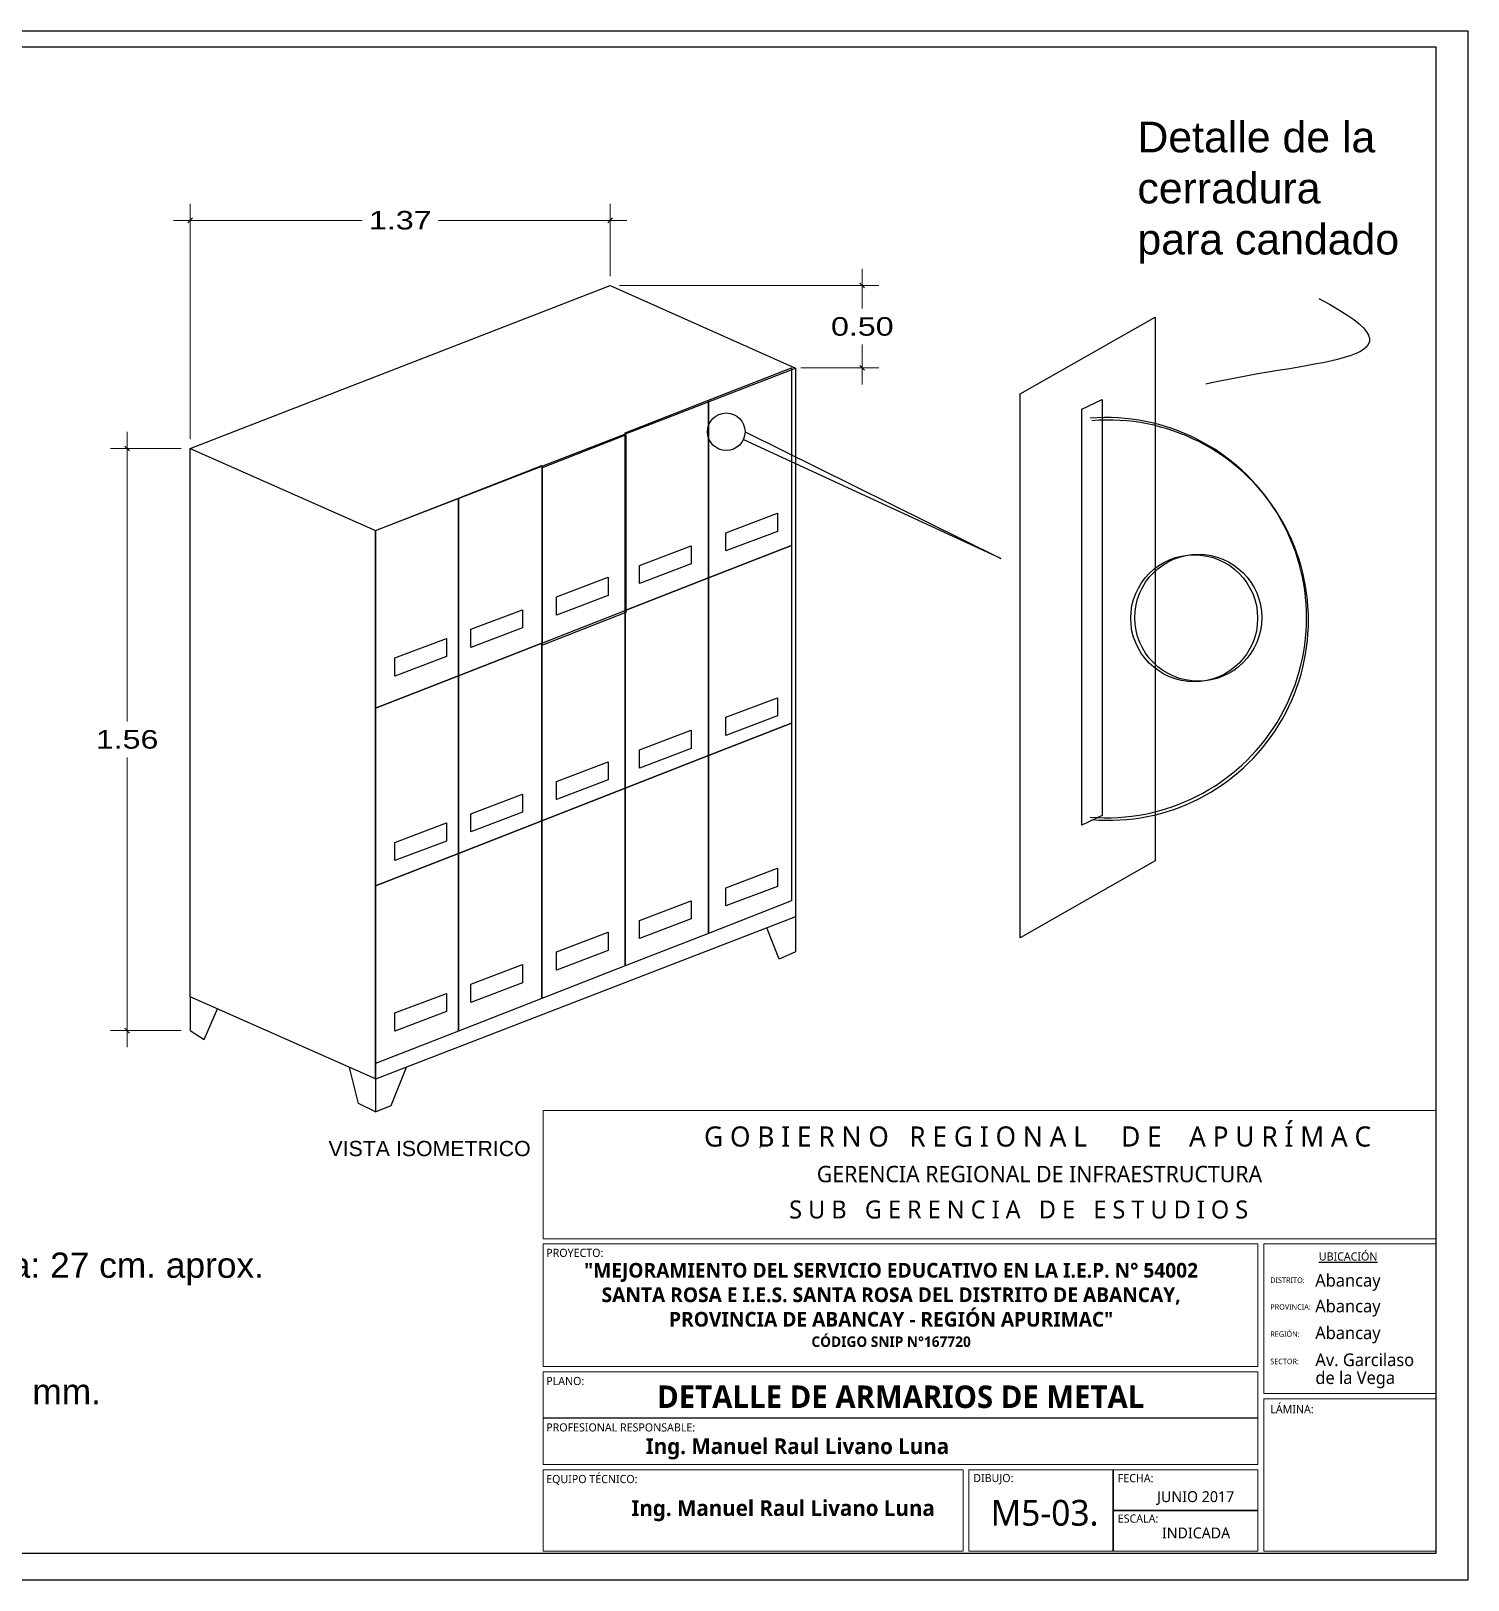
# Model space of a CAD drawing. Header units: inches. Extents: x 2.8 to 12, y 0.4 to 15.1.
# Drawn here: x 8.031 to 11.913, y 10.925 to 15.11 of the extents above; entities that cross this region are included whole.
import ezdxf

# ---------------------------------------------------------------- set-up
doc = ezdxf.new("R2010")
doc.units = ezdxf.units.IN
doc.header["$MEASUREMENT"] = 0
doc.layers.add('LINEAS_IND.', color=252, linetype='Continuous', lineweight=5)
doc.layers.add('MEMBRETE', color=7, linetype='Continuous')
doc.layers.add('PDF_Texto', color=7, linetype='Continuous')
doc.styles.add('Generales', font='trebuc.ttf', dxfattribs={"height": 0.1})
doc.styles.add('PDF Arial', font='arial.ttf')
doc.styles.add('Santa Rosa 1 50', font='trebuc.ttf')
doc.styles.get("Standard").update_dxf_attribs({"font": 'arial.ttf'})
doc.styles.add('TM-DIM', font='GOTHIC.TTF', dxfattribs={"width": 1.3})
doc.dimstyles.new('TM-25-4', dxfattribs={"dimscale": 0.25, "dimtxt": 0.2, "dimasz": 0.051, "dimexe": 0.18, "dimexo": 0.1, "dimgap": 0.09, "dimtad": 0, "dimtih": 1, "dimtoh": 1, "dimzin": 4, "dimdsep": 46, "dimtxsty": 'TM-DIM', "dimblk": 'OBLIQUE', "dimcen": 0.05, "dimdle": 0.18, "dimclrd": 1, "dimclre": 1, "dimclrt": 7, "dimadec": 0, "dimazin": 0, "dimtfac": 1, "dimtix": 1, "dimtmove": 2, "dimatfit": 3, "dimldrblk": 'OBLIQUE', "dimfxl": 1, "dimtolj": 1, "dimtzin": 4, "dimlwd": 0, "dimlwe": 0, "dimarcsym": 0})

# ---------------------------------------------------------------- blocks, each defined once
blk = doc.blocks.new('_Oblique')
at = {"color": 0, "linetype": 'ByBlock', "lineweight": -2}
blk.add_line((-0.5, -0.5), (0.5, 0.5), dxfattribs=at)
blk = doc.blocks.new('*D25')
at = {"color": 1, "lineweight": 0, "transparency": 16777216}
for p, q in [((8.2908, 14.0269), (8.2908, 13.2442)), ((8.4365, 13.9819), (8.2458, 13.9819)), ((8.2908, 12.364), (8.2908, 13.1467)), ((8.4365, 12.409), (8.2458, 12.409))]:
    blk.add_line(p, q, dxfattribs=at)
at = {"layer": 'Defpoints', "color": 0, "transparency": 16777216}
for p in [(8.4615, 13.9819), (8.2908, 12.409), (8.4615, 12.409)]:
    blk.add_point(p, dxfattribs=at)
at = {"color": 1, "lineweight": 0, "transparency": 16777216, "xscale": 0.01275, "yscale": 0.01275, "zscale": 0.01275}
for p, rotation in [((8.2908, 13.9819), 90), ((8.2908, 12.409), 270)]:
    blk.add_blockref('_Oblique', p, dxfattribs=dict(at, rotation=rotation))
at = {"color": 7, "transparency": 16777216, "insert": (8.2908, 13.1955), "char_height": 0.05, "attachment_point": 5, "style": 'TM-DIM'}
blk.add_mtext('\\A1;1.56', dxfattribs=at)
blk = doc.blocks.new('*D26')
at = {"color": 1, "lineweight": 0, "transparency": 16777216}
for p, q in [((8.4615, 14.0069), (8.4615, 14.6431)), ((9.5961, 14.4474), (9.5961, 14.6431)), ((8.4165, 14.5981), (8.9262, 14.5981)), ((9.6411, 14.5981), (9.1314, 14.5981))]:
    blk.add_line(p, q, dxfattribs=at)
at = {"layer": 'Defpoints', "color": 0, "transparency": 16777216}
for p in [(9.5961, 14.5981), (9.5961, 14.4224), (8.4615, 13.9819)]:
    blk.add_point(p, dxfattribs=at)
at = {"color": 1, "lineweight": 0, "transparency": 16777216, "xscale": 0.01275, "yscale": 0.01275, "zscale": 0.01275, "rotation": 180}
blk.add_blockref('_Oblique', (8.4615, 14.5981), dxfattribs=at)
at = {"color": 1, "lineweight": 0, "transparency": 16777216, "xscale": 0.01275, "yscale": 0.01275, "zscale": 0.01275}
blk.add_blockref('_Oblique', (9.5961, 14.5981), dxfattribs=at)
at = {"color": 7, "transparency": 16777216, "insert": (9.0288, 14.5981), "char_height": 0.05, "attachment_point": 5, "style": 'TM-DIM'}
blk.add_mtext('\\A1;1.37', dxfattribs=at)
blk = doc.blocks.new('*D28')
at = {"color": 1, "lineweight": 0, "transparency": 16777216}
for p, q in [((10.2769, 14.4674), (10.2769, 14.3599)), ((9.6211, 14.4224), (10.3219, 14.4224)), ((10.2769, 14.1549), (10.2769, 14.2624)), ((10.1109, 14.1999), (10.3219, 14.1999))]:
    blk.add_line(p, q, dxfattribs=at)
at = {"layer": 'Defpoints', "color": 0, "transparency": 16777216}
for p in [(9.5961, 14.4224), (10.0859, 14.1999), (10.2769, 14.1999)]:
    blk.add_point(p, dxfattribs=at)
at = {"color": 1, "lineweight": 0, "transparency": 16777216, "xscale": 0.01275, "yscale": 0.01275, "zscale": 0.01275}
for p, rotation in [((10.2769, 14.4224), 90), ((10.2769, 14.1999), 270)]:
    blk.add_blockref('_Oblique', p, dxfattribs=dict(at, rotation=rotation))
at = {"color": 7, "transparency": 16777216, "insert": (10.2769, 14.3111), "char_height": 0.05, "attachment_point": 5, "style": 'TM-DIM'}
blk.add_mtext('\\A1;0.50', dxfattribs=at)

msp = doc.modelspace()

# ---------------------------------------------------------------- linework, layer by layer
at = {"color": 5}
for p, q in [((8.4615, 13.9819), (9.5961, 14.4224)), ((9.5961, 14.4224), (10.0968, 14.1988)), ((9.9601, 14.027), (10.6514, 13.6847)), ((10.6514, 13.6847), (9.9555, 14.0058)), ((10.0519, 12.6022), (10.0191, 12.6868)), ((10.0968, 12.7168), (10.0968, 12.6222)), ((10.0968, 12.6222), (10.0519, 12.6022)), ((8.4615, 12.5005), (8.4615, 12.409)), ((8.499, 12.3853), (8.5355, 12.4676)), ((8.4615, 12.409), (8.499, 12.3853)), ((8.9155, 12.2119), (8.8915, 12.3096)), ((9.0038, 12.2071), (9.0453, 12.3104)), ((8.9615, 12.278), (8.9615, 12.1901)), ((8.9615, 12.1901), (8.9155, 12.2119)), ((8.9615, 12.1901), (9.0038, 12.2071))]:
    msp.add_line(p, q, dxfattribs=at)
for points in [[(2.8439, 15.1096), (11.9131, 15.1096), (11.9131, 10.9249), (2.8439, 10.9249)], [(2.8876, 15.0665), (11.8259, 15.0665), (11.8259, 10.9961), (2.8876, 10.9961)], [(10.7034, 14.129), (11.0679, 14.3368), (11.0679, 12.8681), (10.7034, 12.6602)], [(8.9615, 13.76), (10.0968, 14.1988), (10.0968, 12.7168), (8.9615, 12.278)], [(9.861, 14.1119), (10.0859, 14.1999), (10.0859, 13.7199), (9.861, 13.6319)], [(9.6361, 14.0239), (9.861, 14.1119), (9.861, 13.6319), (9.6361, 13.5439)], [(10.8699, 14.0881), (10.9246, 14.1145), (10.9246, 12.9904), (10.8699, 12.964)], [(8.4615, 13.9819), (8.9615, 13.76), (8.9615, 12.2785), (8.4615, 12.5005)], [(9.4133, 13.9307), (9.6382, 14.0186), (9.6382, 13.5386), (9.4133, 13.4507)], [(9.1864, 13.8479), (9.4112, 13.9359), (9.4112, 13.4559), (9.1864, 13.3679)], [(8.9615, 13.76), (9.1864, 13.8479), (9.1864, 13.3679), (8.9615, 13.28)], [(9.9079, 13.7539), (10.0476, 13.8068), (10.0476, 13.7577), (9.9079, 13.7049)], [(9.6753, 13.6659), (9.8149, 13.7187), (9.8149, 13.6697), (9.6753, 13.6169)], [(9.861, 13.6319), (10.0859, 13.7199), (10.0859, 13.2399), (9.861, 13.1519)], [(9.4505, 13.5808), (9.5901, 13.6337), (9.5901, 13.5847), (9.4505, 13.5318)], [(9.6361, 13.5439), (9.861, 13.6319), (9.861, 13.1519), (9.6361, 13.0639)], [(9.2196, 13.4935), (9.3593, 13.5463), (9.3593, 13.4973), (9.2196, 13.4445)], [(9.4112, 13.4559), (9.6361, 13.5439), (9.6361, 13.0639), (9.4112, 12.9759)], [(9.0142, 13.4158), (9.1538, 13.4686), (9.1538, 13.4196), (9.0142, 13.3667)], [(9.1864, 13.3679), (9.4112, 13.4559), (9.4112, 12.9759), (9.1864, 12.8879)], [(8.9615, 13.28), (9.1864, 13.3679), (9.1864, 12.8879), (8.9615, 12.8)], [(9.9079, 13.2556), (10.0476, 13.3084), (10.0476, 13.2594), (9.9079, 13.2065)], [(9.861, 13.1519), (10.0859, 13.2399), (10.0859, 12.7599), (9.861, 12.6719)], [(9.6753, 13.1675), (9.8149, 13.2204), (9.8149, 13.1713), (9.6753, 13.1185)], [(9.6361, 13.0639), (9.861, 13.1519), (9.861, 12.6719), (9.6361, 12.5839)], [(9.4505, 13.0825), (9.5901, 13.1353), (9.5901, 13.0863), (9.4505, 13.0335)], [(9.4112, 12.9759), (9.6361, 13.0639), (9.6361, 12.5839), (9.4112, 12.4959)], [(9.2196, 12.9951), (9.3593, 13.048), (9.3593, 12.999), (9.2196, 12.9461)], [(9.1864, 12.8879), (9.4112, 12.9759), (9.4112, 12.4959), (9.1864, 12.4079)], [(9.0142, 12.9174), (9.1538, 12.9703), (9.1538, 12.9212), (9.0142, 12.8684)], [(8.9615, 12.8), (9.1864, 12.8879), (9.1864, 12.4079), (8.9615, 12.32)], [(9.9079, 12.7949), (10.0476, 12.8477), (10.0476, 12.7987), (9.9079, 12.7459)], [(9.6753, 12.7069), (9.8149, 12.7597), (9.8149, 12.7107), (9.6753, 12.6578)], [(9.4505, 12.6218), (9.5901, 12.6747), (9.5901, 12.6256), (9.4505, 12.5728)], [(9.2196, 12.5345), (9.3593, 12.5873), (9.3593, 12.5383), (9.2196, 12.4854)], [(9.0142, 12.4568), (9.1538, 12.5096), (9.1538, 12.4606), (9.0142, 12.4077)]]:
    msp.add_lwpolyline(points, close=True, dxfattribs=at)
for centre, radius in [((9.9094, 14.027), 0.0507), ((11.1734, 13.5231), 0.1715), ((11.1845, 13.5246), 0.1715)]:
    msp.add_circle(centre, radius, dxfattribs=at)
for centre in [(10.9365, 13.5246), (10.9414, 13.5179)]:
    msp.add_arc(centre, 0.5407, 265.3167, 94.6833, dxfattribs=at)
at = {"color": 3}
msp.add_open_spline([(11.5098, 14.3872), (11.8416, 14.2136), (11.5054, 14.2247), (11.2047, 14.1554)], degree=3, dxfattribs=at)
at = {"layer": 'LINEAS_IND.', "color": 7, "ltscale": 0.5}
msp.add_line((9.9994, 12.0942, 0.1447), (10.0022, 12.0927, 0.1447), dxfattribs=at)
at = {"layer": 'MEMBRETE', "color": 7, "lineweight": 20, "ltscale": 0.5}
for p, q in [((9.4149, 11.8463), (9.4149, 12.1929)), ((11.8259, 12.1929), (9.4149, 12.1929)), ((9.4149, 12.1929), (11.8259, 12.1929)), ((11.8259, 11.8463), (9.4149, 11.8463))]:
    msp.add_line(p, q, dxfattribs=at)
at = {"layer": 'MEMBRETE', "color": 7, "lineweight": 18, "ltscale": 0.5}
for p, q in [((9.4149, 11.8335), (11.3453, 11.8335)), ((9.4149, 11.8335), (9.4149, 11.502)), ((9.4152, 11.502), (11.3453, 11.502)), ((9.4152, 11.4873), (11.3453, 11.4873)), ((9.4152, 11.4873), (9.4152, 11.2366)), ((11.3453, 11.4873), (11.3453, 11.2366)), ((9.4152, 11.2366), (11.3453, 11.2366)), ((9.4152, 11.2224), (10.5497, 11.2224)), ((9.4152, 11.2224), (9.4152, 11.0032)), ((10.5497, 11.2224), (10.5497, 11.0032)), ((10.5644, 11.2224), (11.3453, 11.2224)), ((10.5644, 11.2224), (10.5644, 11.0032))]:
    msp.add_line(p, q, dxfattribs=at)
at = {"layer": 'MEMBRETE', "color": 7, "ltscale": 0.5}
msp.add_line((11.3453, 11.362), (9.4152, 11.362), dxfattribs=at)
at = {"layer": 'MEMBRETE', "color": 7, "lineweight": 30, "ltscale": 0.5}
msp.add_line((11.3453, 11.1128), (10.9549, 11.1128), dxfattribs=at)
at = {"layer": 'MEMBRETE', "color": 7, "lineweight": 20, "ltscale": 0.5}
msp.add_lwpolyline([(11.8259, 11.8463), (11.8259, 12.1929)], dxfattribs=at)
at = {"layer": 'MEMBRETE', "color": 7, "lineweight": 18, "ltscale": 0.5}
for points in [[(11.3453, 11.502), (11.3453, 11.8335)], [(10.5644, 11.0032), (11.3453, 11.0032), (11.3453, 11.2224)], [(9.4152, 11.0032), (10.5497, 11.0032)]]:
    msp.add_lwpolyline(points, dxfattribs=at)
for points in [[(11.8259, 11.8335), (11.3613, 11.8335), (11.3613, 11.4288), (11.8259, 11.4288)], [(11.8259, 11.4147), (11.3613, 11.4147), (11.3613, 11.0032), (11.8259, 11.0032)]]:
    msp.add_lwpolyline(points, close=True, dxfattribs=at)
at = {"layer": 'MEMBRETE', "color": 7, "lineweight": 30, "ltscale": 0.5}
msp.add_lwpolyline([(10.9549, 11.2224), (10.9549, 11.0032)], dxfattribs=at)

# ---------------------------------------------------------------- texts
at = {"color": 3, "insert": (11.0201, 14.8645), "char_height": 0.082753, "attachment_point": 1}
msp.add_mtext_dynamic_manual_height_columns('Detalle de la cerradura para candado', width=0.744767, gutter_width=0.4138, heights=[0], dxfattribs=at)
at = {"insert": (5.9096, 11.8096), "char_height": 0.068265, "attachment_point": 1}
msp.add_mtext_dynamic_manual_height_columns('Frente: 137 cm. fondo de 50 cm. Ancho útil puerta: 27 cm. aprox.  \\PAlto útil: 156 cm. Alto máximo: 166 cm.\\PNumero de divisiones; 15 de 48 cm de alto\\PMaterial: Metal Estructura de Acero Laminado 1.0 mm. \\PPuertas de 1.0 mm Patas 1.0 mm.\\PColor: gris\\PCerradura: Porta candado', width=3.026477, gutter_width=0.3413, heights=[0], dxfattribs=at)
at = {"layer": 'MEMBRETE', "color": 7, "lineweight": 5, "style": 'Generales'}
for s, height, p in [('G O B I E R N O   R E G I O N A L     D E    A P U R Í M A C   ', 0.054453, (9.8494, 12.0958)), ('GERENCIA REGIONAL DE INFRAESTRUCTURA', 0.044151, (10.154, 11.9996)), ('S U B   G E R E N C I A   D E   E S T U D I O S ', 0.048566, (10.0794, 11.9016))]:
    msp.add_text(s, height=height, dxfattribs=at).set_placement(p)
at = {"layer": 'MEMBRETE', "color": 7, "ltscale": 0.5, "style": 'Generales'}
for s, height, p in [('PROYECTO:', 0.02208, (9.423, 11.7978)), ('PLANO:', 0.02208, (9.423, 11.4515)), ('LÁMINA:', 0.02208, (11.379, 11.3754)), ('PROFESIONAL RESPONSABLE:', 0.022076, (9.423, 11.3262)), ('EQUIPO TÉCNICO:', 0.022076, (9.423, 11.1867)), ('DIBUJO:', 0.02208, (10.5766, 11.1894)), ('FECHA:', 0.02208, (10.967, 11.1891)), ('M5-03.', 0.06958, (10.6239, 11.0718)), ('JUNIO 2017', 0.02943, (11.0733, 11.1354)), ('ESCALA:', 0.02208, (10.967, 11.0798)), ('INDICADA', 0.02943, (11.0864, 11.0373))]:
    msp.add_text(s, height=height, dxfattribs=at).set_placement(p)
at = {"layer": 'MEMBRETE', "color": 7, "style": 'Santa Rosa 1 50'}
for s, height, p in [('%%UUBICACIÓN', 0.022076, (11.5102, 11.788)), ('DISTRITO:', 0.01472, (11.379, 11.7276)), ('Abancay', 0.03403, (11.5004, 11.7175)), ('Abancay', 0.03403, (11.5004, 11.648)), ('PROVINCIA:', 0.01472, (11.379, 11.6553)), ('REGIÓN:', 0.01472, (11.3789, 11.582)), ('Abancay', 0.03403, (11.5004, 11.5757)), ('SECTOR:', 0.01472, (11.3789, 11.508)), ('Av. Garcilaso  ', 0.034033, (11.5008, 11.5028)), (' de la Vega ', 0.034033, (11.4893, 11.4544))]:
    msp.add_text(s, height=height, dxfattribs=at).set_placement(p)
at = {"layer": 'MEMBRETE', "color": 7, "ltscale": 0.5, "attachment_point": 1, "style": 'Generales'}
for s, insert, char_height, width in [('\\pxqc;{\\fTrebuchet MS|b1|i0|c0|p34;\\H0.6891x;"MEJORAMIENTO DEL SERVICIO EDUCATIVO EN LA I.E.P. N° 54002 \\PSANTA ROSA E I.E.S. SANTA ROSA DEL DISTRITO DE ABANCAY, \\PPROVINCIA DE ABANCAY - REGIÓN APURIMAC"\\H1.4512x;\\P\\H0.49222x;CÓDIGO SNIP N°167720}', (9.3833, 11.7815), 0.0576195, 1.94287), ('{\\fTrebuchet MS|b1|i0|c0|p34;DETALLE DE ARMARIOS DE METAL}', (9.7225, 11.4504), 0.060821, 1.455317), ('{\\fTrebuchet MS|b1|i0|c0|p34;\\H0.88598x;Ing. Manuel Raul Livano Luna}', (9.6919, 11.3076), 0.048016, 1.494473), ('{\\fTrebuchet MS|b1|i0|c0|p34;\\H0.88598x;Ing. Manuel Raul Livano Luna}', (9.6532, 11.1405), 0.048016, 1.494473)]:
    msp.add_mtext(s, dxfattribs=dict(at, insert=insert, char_height=char_height, width=width))
at = {"layer": 'PDF_Texto', "color": 5, "insert": (8.8349, 12.0695), "char_height": 0.041148, "attachment_point": 7, "style": 'PDF Arial'}
msp.add_mtext('VISTA ISOMETRICO', dxfattribs=at)

# ---------------------------------------------------------------- dimensions: what is measured, and where the dimension line sits
at = {"color": 5}
dim = msp.add_linear_dim(base=(9.5961, 14.5981), p1=(8.4615, 13.9819), p2=(9.5961, 14.4224), text='1.37', dimstyle='TM-25-4', dxfattribs=at)
dim.commit()
dim.dimension.update_dxf_attribs({"geometry": '*D26', "text_midpoint": (9.0288, 14.5981)})
dim = msp.add_linear_dim(base=(10.2769, 14.1999), p1=(9.5961, 14.4224), p2=(10.0859, 14.1999), angle=90, text='0.50', dimstyle='TM-25-4', dxfattribs=at)
dim.commit()
dim.dimension.update_dxf_attribs({"geometry": '*D28', "text_midpoint": (10.2769, 14.3111)})
dim = msp.add_linear_dim(base=(8.2908, 12.409), p1=(8.4615, 13.9819), p2=(8.4615, 12.409), angle=90, text='1.56', dimstyle='TM-25-4')
dim.commit()
dim.dimension.update_dxf_attribs({"geometry": '*D25', "text_midpoint": (8.2908, 13.1955)})

doc.saveas('drawing.dxf')
